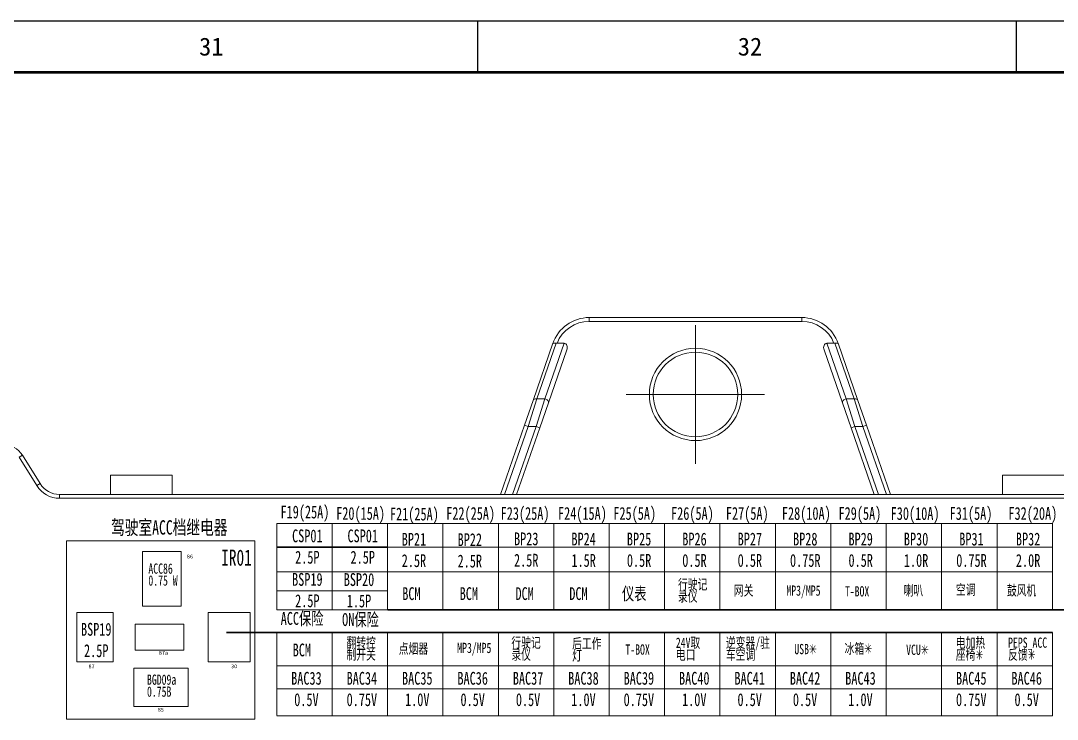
# Model space of a CAD drawing. Header units: millimetres. Extents: x 1543 to 5748, y 1576 to 2417.
# Drawn here: x 4713.1 to 4915.4, y 2281 to 2417.3 of the extents above; entities that cross this region are included whole.
import ezdxf

# ---------------------------------------------------------------- set-up
doc = ezdxf.new("R2010")
doc.units = ezdxf.units.MM
doc.linetypes.add('CENTER', pattern=[50.8, 31.75, -6.35, 6.35, -6.35])
doc.layers.get('0').update_dxf_attribs({"lineweight": 25})
doc.layers.add('1', color=7, linetype='Continuous', true_color=0xffffff)
doc.layers.add('111', color=7, linetype='Continuous', true_color=0xffffff)
doc.layers.add('图框层', color=7, linetype='Continuous', lineweight=25)
doc.layers.add('基本型', color=7, linetype='Continuous', lineweight=18)
doc.styles.add('ROMANS', font='romans.shx', dxfattribs={"height": 2.5})
doc.styles.get("Standard").update_dxf_attribs({"font": ''})
doc.styles.add('仿宋3.5', font='simfang.ttf', dxfattribs={"height": 3.5})
doc.styles.add('宋体', font='')
doc.styles.add('标准', font='fangsong.ttf', dxfattribs={"width": 0.7, "height": 3.5})
doc.styles.get('Standard').set_extended_font_data('SimSun')
doc.styles.get('宋体').set_extended_font_data('宋体')

# ---------------------------------------------------------------- blocks, each defined once
blk = doc.blocks.new('ZwmFrameMain_A0X5^_^分区图框^_^landscape')
at = {"color": 3}
for p, q in [((3233.88, 831), (3233.88, 821)), ((3339, 831), (3339, 821))]:
    blk.add_line(p, q, dxfattribs=at)
at = {"lineweight": 50}
blk.add_line((0, 821), (4170, 821), dxfattribs=at)
at = {"layer": '图框层', "color": 1}
blk.add_line((-25, 831), (4180, 831), dxfattribs=at)
at = {"color": 3, "char_height": 3.5, "attachment_point": 1}
for s, insert in [('31', (3179.53, 827.71)), ('32', (3284.65, 827.71))]:
    blk.add_mtext_dynamic_manual_height_columns(s, width=5.7094, gutter_width=1, heights=[0], dxfattribs=dict(at, insert=insert))

msp = doc.modelspace()

# ---------------------------------------------------------------- linework, layer by layer
at = {"lineweight": 18}
msp.add_line((4763.09, 2286.96), (4914.44, 2286.96), dxfattribs=at)
msp.add_lwpolyline([(4722.07, 2315.87), (4758.81, 2315.87), (4758.81, 2281.05), (4722.07, 2281.05)], close=True, dxfattribs=at)
at = {"color": 0, "lineweight": 5}
for points in [[(4736.88, 2303.1), (4736.88, 2313.76), (4744.41, 2313.76), (4744.41, 2303.1)], [(4731.17, 2292.23), (4724.07, 2292.23), (4724.07, 2301.89), (4731.17, 2301.89)], [(4757.88, 2292.23), (4749.68, 2292.23), (4749.68, 2301.89), (4757.88, 2301.89)], [(4744.99, 2294.51), (4735.44, 2294.51), (4735.44, 2299.61), (4744.99, 2299.61)], [(4745.83, 2283.51), (4735.17, 2283.51), (4735.17, 2291.03), (4745.83, 2291.03)]]:
    msp.add_lwpolyline(points, close=True, dxfattribs=at)
at = {"layer": '1', "linetype": 'Continuous', "lineweight": 18}
for p, q in [((4824.06, 2359.39), (4865.53, 2359.39)), ((4813.1, 2343.23), (4816.97, 2354.36)), ((4817, 2354.36), (4817.58, 2354.36)), ((4817.58, 2354.36), (4817.77, 2354.36)), ((4817.77, 2354.36), (4819.17, 2354.36)), ((4870.42, 2354.36), (4871.81, 2354.36)), ((4871.81, 2354.36), (4872.01, 2354.36)), ((4872.01, 2354.36), (4872.58, 2354.36)), ((4872.61, 2354.36), (4876.49, 2343.23)), ((4819.7, 2353.07), (4816.1, 2342.73)), ((4873.48, 2342.73), (4869.89, 2353.07)), ((4811.41, 2338.37), (4813.1, 2343.23)), ((4816.1, 2342.73), (4814.42, 2337.88)), ((4875.17, 2337.88), (4873.48, 2342.73)), ((4876.49, 2343.23), (4878.17, 2338.37)), ((4806.72, 2324.89), (4811.41, 2338.37)), ((4878.17, 2338.37), (4882.86, 2324.89)), ((4814.42, 2337.88), (4809.9, 2324.89)), ((4879.69, 2324.89), (4875.17, 2337.88)), ((4713.45, 2332.53), (4716.9, 2327.01)), ((4730.67, 2328.64), (4730.67, 2324.89)), ((4730.67, 2328.64), (4742.67, 2328.64)), ((4742.67, 2328.64), (4742.67, 2324.89)), ((4904.67, 2328.64), (4904.67, 2324.89)), ((4904.67, 2328.64), (4916.67, 2328.64)), ((4720.72, 2324.89), (4930.16, 2324.89))]:
    msp.add_line(p, q, dxfattribs=at)
at = {"layer": '1', "linetype": 'Continuous', "lineweight": 13}
for p, q in [((4824.06, 2359.39), (4824.06, 2358.64)), ((4865.53, 2358.64), (4824.06, 2358.64)), ((4865.53, 2359.39), (4865.53, 2358.64)), ((4817.58, 2354.36), (4813.81, 2343.52)), ((4815.4, 2343.52), (4819.17, 2354.36)), ((4870.42, 2354.36), (4874.19, 2343.52)), ((4875.78, 2343.52), (4872.01, 2354.36)), ((4813.81, 2343.52), (4812.12, 2338.13)), ((4813.71, 2338.13), (4815.4, 2343.52)), ((4813.81, 2343.52), (4815.4, 2343.52)), ((4874.19, 2343.52), (4875.78, 2343.52)), ((4874.19, 2343.52), (4875.88, 2338.13)), ((4877.47, 2338.13), (4875.78, 2343.52)), ((4812.12, 2338.13), (4807.52, 2324.89)), ((4809.11, 2324.89), (4813.71, 2338.13)), ((4812.12, 2338.13), (4811.41, 2338.37)), ((4813.71, 2338.13), (4812.12, 2338.13)), ((4814.42, 2337.88), (4813.71, 2338.13)), ((4875.88, 2338.13), (4875.17, 2337.88)), ((4875.88, 2338.13), (4880.48, 2324.89)), ((4877.47, 2338.13), (4875.88, 2338.13)), ((4878.17, 2338.37), (4877.47, 2338.13)), ((4882.07, 2324.89), (4877.47, 2338.13)), ((4713.45, 2332.53), (4712.82, 2332.13)), ((4716.27, 2326.61), (4712.82, 2332.13)), ((4716.9, 2327.01), (4716.27, 2326.61)), ((4720.72, 2324.89), (4720.72, 2324.14)), ((4929.41, 2324.14), (4720.72, 2324.14))]:
    msp.add_line(p, q, dxfattribs=at)
at = {"layer": '1', "linetype": 'Continuous', "lineweight": 18}
for radius in [9, 8.25]:
    msp.add_circle((4844.79, 2344.39), radius, dxfattribs=at)
for centre, radius, start, end in [((4824.06, 2351.89), 7.5, 90, 161.2205), ((4865.53, 2351.89), 7.5, 18.7795, 90), ((4709.64, 2330.14), 4.5, 32.0054, 90), ((4720.72, 2329.39), 4.5, 212.0054, 270)]:
    msp.add_arc(centre, radius, start, end, dxfattribs=at)
at = {"layer": '1', "linetype": 'Continuous', "lineweight": 13}
for centre, radius, start, end in [((4824.06, 2351.89), 6.75, 90, 158.591), ((4865.53, 2351.89), 6.75, 21.409, 90), ((4720.72, 2329.39), 5.25, 212.0054, 270)]:
    msp.add_arc(centre, radius, start, end, dxfattribs=at)
at = {"layer": '1', "linetype": 'Continuous', "lineweight": 18}
for centre, major_axis, start_param, end_param in [((4818.99, 2353.31), (0.35, 1.01), 4.712389, 6.521641), ((4870.59, 2353.31), (0.35, -1.01), 2.903137, 4.712389)]:
    msp.add_ellipse(centre, major_axis=major_axis, ratio=0.698857, start_param=start_param, end_param=end_param, dxfattribs=at)
at = {"layer": '1', "linetype": 'Continuous', "lineweight": 13}
for centre, major_axis, start_param, end_param in [((4813.81, 2342.98), (0.708, -0.246), 1.809252, 3.141593), ((4815.4, 2342.98), (0.708, -0.246), 0, 1.809252), ((4874.19, 2342.98), (0.708, 0.246), 1.33234, 3.141593), ((4875.78, 2342.98), (0.708, 0.246), 6.283185, 7.615526)]:
    msp.add_ellipse(centre, major_axis=major_axis, ratio=0.698857, start_param=start_param, end_param=end_param, dxfattribs=at)
at = {"layer": '1', "linetype": 'Continuous', "lineweight": 18}
for points, knots in [([(4816.95, 2354.31), (4816.95, 2354.31), (4816.95, 2354.31), (4816.95, 2354.3), (4816.95, 2354.3), (4816.95, 2354.3), (4816.95, 2354.3), (4816.95, 2354.3), (4816.96, 2354.31), (4816.96, 2354.31), (4816.96, 2354.31), (4816.96, 2354.32), (4816.97, 2354.32), (4816.98, 2354.34), (4816.99, 2354.35), (4817, 2354.36)], [0, 0, 0, 0, 0.03125, 0.03125, 0.0625, 0.0625, 0.125, 0.125, 0.25, 0.25, 0.375, 0.375, 0.5, 0.5, 1, 1, 1, 1]), ([(4872.58, 2354.36), (4872.6, 2354.35), (4872.61, 2354.34), (4872.62, 2354.32), (4872.62, 2354.32), (4872.62, 2354.31), (4872.63, 2354.31), (4872.63, 2354.31), (4872.63, 2354.3), (4872.63, 2354.3), (4872.63, 2354.3), (4872.63, 2354.3), (4872.63, 2354.31), (4872.63, 2354.31)], [0, 0, 0, 0, 0.5, 0.5, 0.625, 0.625, 0.75, 0.75, 0.875, 0.875, 0.9375, 0.9375, 1, 1, 1, 1])]:
    msp.add_open_spline(points, degree=3, knots=knots, dxfattribs=at)
at = {"layer": '111', "linetype": 'CENTER', "lineweight": 13}
for p, q in [((4844.79, 2330.89), (4844.79, 2357.89)), ((4831.29, 2344.39), (4858.29, 2344.39))]:
    msp.add_line(p, q, dxfattribs=at)
at = {"layer": '基本型'}
for p, q in [((4763.09, 2313.17), (4763.09, 2319.24)), ((4763.09, 2319.24), (4763.09, 2313.17)), ((4773.9, 2319.24), (4763.09, 2319.24)), ((4763.09, 2313.17), (4763.09, 2319.24)), ((4763.09, 2319.24), (4773.9, 2319.24)), ((4773.9, 2313.17), (4773.9, 2319.24)), ((4773.9, 2319.24), (4773.9, 2313.17)), ((4773.9, 2313.17), (4773.9, 2319.24)), ((4773.9, 2313.17), (4773.9, 2319.24)), ((4773.9, 2319.24), (4773.9, 2313.17)), ((4784.71, 2319.24), (4773.9, 2319.24)), ((4773.9, 2313.17), (4773.9, 2319.24)), ((4773.9, 2319.24), (4784.71, 2319.24)), ((4784.71, 2313.17), (4784.71, 2319.24)), ((4784.71, 2319.24), (4784.71, 2313.17)), ((4784.71, 2313.17), (4784.71, 2319.24)), ((4784.71, 2313.17), (4784.71, 2319.24)), ((4784.71, 2319.24), (4784.71, 2313.17)), ((4795.52, 2319.24), (4784.71, 2319.24)), ((4784.71, 2313.17), (4784.71, 2319.24)), ((4784.71, 2319.24), (4795.52, 2319.24)), ((4795.52, 2313.17), (4795.52, 2319.24)), ((4795.52, 2319.24), (4795.52, 2313.17)), ((4795.52, 2313.17), (4795.52, 2319.24)), ((4795.52, 2313.17), (4795.52, 2319.24)), ((4795.52, 2319.24), (4795.52, 2313.17)), ((4806.33, 2319.24), (4795.52, 2319.24)), ((4795.52, 2313.17), (4795.52, 2319.24)), ((4795.52, 2319.24), (4806.33, 2319.24)), ((4806.33, 2313.17), (4806.33, 2319.24)), ((4806.33, 2319.24), (4806.33, 2313.17)), ((4806.33, 2313.17), (4806.33, 2319.24)), ((4806.33, 2313.17), (4806.33, 2319.24)), ((4806.33, 2319.24), (4806.33, 2313.17)), ((4817.14, 2319.24), (4806.33, 2319.24)), ((4806.33, 2313.17), (4806.33, 2319.24)), ((4806.33, 2319.24), (4817.14, 2319.24)), ((4817.14, 2313.17), (4817.14, 2319.24)), ((4817.14, 2319.24), (4817.14, 2313.17)), ((4817.14, 2313.17), (4817.14, 2319.24)), ((4817.14, 2313.17), (4817.14, 2319.24)), ((4817.14, 2319.24), (4817.14, 2313.17)), ((4827.95, 2319.24), (4817.14, 2319.24)), ((4817.14, 2313.17), (4817.14, 2319.24)), ((4817.14, 2319.24), (4827.95, 2319.24)), ((4827.95, 2313.17), (4827.95, 2319.24)), ((4827.95, 2319.24), (4827.95, 2313.17)), ((4827.95, 2313.17), (4827.95, 2319.24)), ((4827.95, 2313.17), (4827.95, 2319.24)), ((4827.95, 2319.24), (4827.95, 2313.17)), ((4838.76, 2319.24), (4827.95, 2319.24)), ((4827.95, 2313.17), (4827.95, 2319.24)), ((4827.95, 2319.24), (4838.76, 2319.24)), ((4838.76, 2313.17), (4838.76, 2319.24)), ((4838.76, 2319.24), (4838.76, 2313.17)), ((4838.76, 2313.17), (4838.76, 2319.24)), ((4838.76, 2313.17), (4838.76, 2319.24)), ((4838.76, 2319.24), (4838.76, 2313.17)), ((4849.57, 2319.24), (4838.76, 2319.24)), ((4838.76, 2313.17), (4838.76, 2319.24)), ((4838.76, 2319.24), (4849.57, 2319.24)), ((4849.57, 2313.17), (4849.57, 2319.24)), ((4849.57, 2319.24), (4849.57, 2313.17)), ((4849.57, 2313.17), (4849.57, 2319.24)), ((4849.57, 2313.17), (4849.57, 2319.24)), ((4849.57, 2319.24), (4849.57, 2313.17)), ((4860.39, 2319.24), (4849.57, 2319.24)), ((4849.57, 2313.17), (4849.57, 2319.24)), ((4849.57, 2319.24), (4860.39, 2319.24)), ((4860.39, 2313.17), (4860.39, 2319.24)), ((4860.39, 2319.24), (4860.39, 2313.17)), ((4860.39, 2313.17), (4860.39, 2319.24)), ((4860.39, 2313.17), (4860.39, 2319.24)), ((4860.39, 2319.24), (4860.39, 2313.17)), ((4871.2, 2319.24), (4860.39, 2319.24)), ((4860.39, 2313.17), (4860.39, 2319.24)), ((4860.39, 2319.24), (4871.2, 2319.24)), ((4871.2, 2313.17), (4871.2, 2319.24)), ((4871.2, 2319.24), (4871.2, 2313.17)), ((4871.2, 2313.17), (4871.2, 2319.24)), ((4871.2, 2313.17), (4871.2, 2319.24)), ((4871.2, 2319.24), (4871.2, 2313.17)), ((4882.01, 2319.24), (4871.2, 2319.24)), ((4871.2, 2313.17), (4871.2, 2319.24)), ((4871.2, 2319.24), (4882.01, 2319.24)), ((4882.01, 2313.17), (4882.01, 2319.24)), ((4882.01, 2319.24), (4882.01, 2313.17)), ((4882.01, 2313.17), (4882.01, 2319.24)), ((4882.01, 2313.17), (4882.01, 2319.24)), ((4882.01, 2319.24), (4882.01, 2313.17)), ((4892.82, 2319.24), (4882.01, 2319.24)), ((4882.01, 2313.17), (4882.01, 2319.24)), ((4882.01, 2319.24), (4892.82, 2319.24)), ((4892.82, 2313.17), (4892.82, 2319.24)), ((4892.82, 2319.24), (4892.82, 2313.17)), ((4892.82, 2313.17), (4892.82, 2319.24)), ((4892.82, 2313.17), (4892.82, 2319.24)), ((4892.82, 2319.24), (4892.82, 2313.17)), ((4892.82, 2313.17), (4892.82, 2319.24)), ((4892.82, 2313.17), (4892.82, 2319.24)), ((4892.82, 2319.24), (4892.82, 2313.17)), ((4892.82, 2313.17), (4892.82, 2319.24)), ((4892.82, 2313.17), (4892.82, 2319.24)), ((4892.82, 2319.24), (4892.82, 2313.17)), ((4914.44, 2319.24), (4892.82, 2319.24)), ((4892.82, 2313.17), (4892.82, 2319.24)), ((4892.82, 2319.24), (4914.44, 2319.24)), ((4903.63, 2313.17), (4903.63, 2319.24)), ((4903.63, 2319.24), (4903.63, 2313.17)), ((4903.63, 2313.17), (4903.63, 2319.24)), ((4903.63, 2313.17), (4903.63, 2319.24)), ((4903.63, 2319.24), (4903.63, 2313.17)), ((4903.63, 2313.17), (4903.63, 2319.24)), ((4914.44, 2313.17), (4914.44, 2319.24)), ((4914.44, 2319.24), (4914.44, 2313.17)), ((4914.44, 2313.17), (4914.44, 2319.24)), ((4914.44, 2313.17), (4914.44, 2319.24)), ((4914.44, 2319.24), (4914.44, 2313.17)), ((4914.44, 2313.17), (4914.44, 2319.24)), ((4795.52, 2314.58), (4784.71, 2314.58)), ((4806.33, 2314.58), (4795.52, 2314.58)), ((4817.14, 2314.58), (4806.33, 2314.58)), ((4827.95, 2314.58), (4817.14, 2314.58)), ((4838.76, 2314.58), (4827.95, 2314.58)), ((4849.57, 2314.58), (4838.76, 2314.58)), ((4860.39, 2314.58), (4849.57, 2314.58)), ((4871.2, 2314.58), (4860.39, 2314.58)), ((4882.01, 2314.58), (4871.2, 2314.58)), ((4892.82, 2314.58), (4882.01, 2314.58)), ((4914.44, 2314.58), (4892.82, 2314.58)), ((4763.09, 2302.36), (4763.09, 2313.17)), ((4763.09, 2313.17), (4763.09, 2302.36)), ((4763.09, 2302.36), (4763.09, 2313.17)), ((4773.9, 2302.36), (4773.9, 2313.17)), ((4773.9, 2313.17), (4773.9, 2302.36)), ((4773.9, 2302.36), (4773.9, 2313.17)), ((4773.9, 2302.36), (4773.9, 2313.17)), ((4773.9, 2313.17), (4773.9, 2302.36)), ((4773.9, 2302.36), (4773.9, 2313.17)), ((4784.71, 2302.36), (4784.71, 2313.17)), ((4784.71, 2313.17), (4784.71, 2302.36)), ((4784.71, 2302.36), (4784.71, 2313.17)), ((4784.71, 2302.36), (4784.71, 2313.17)), ((4784.71, 2313.17), (4784.71, 2302.36)), ((4784.71, 2302.36), (4784.71, 2313.17)), ((4795.52, 2302.36), (4795.52, 2313.17)), ((4795.52, 2313.17), (4795.52, 2302.36)), ((4795.52, 2302.36), (4795.52, 2313.17)), ((4795.52, 2302.36), (4795.52, 2313.17)), ((4795.52, 2313.17), (4795.52, 2302.36)), ((4795.52, 2302.36), (4795.52, 2313.17)), ((4806.33, 2302.36), (4806.33, 2313.17)), ((4806.33, 2313.17), (4806.33, 2302.36)), ((4806.33, 2302.36), (4806.33, 2313.17)), ((4806.33, 2302.36), (4806.33, 2313.17)), ((4806.33, 2313.17), (4806.33, 2302.36)), ((4806.33, 2302.36), (4806.33, 2313.17)), ((4817.14, 2302.36), (4817.14, 2313.17)), ((4817.14, 2313.17), (4817.14, 2302.36)), ((4817.14, 2302.36), (4817.14, 2313.17)), ((4817.14, 2302.36), (4817.14, 2313.17)), ((4817.14, 2313.17), (4817.14, 2302.36)), ((4817.14, 2302.36), (4817.14, 2313.17)), ((4827.95, 2302.36), (4827.95, 2313.17)), ((4827.95, 2313.17), (4827.95, 2302.36)), ((4827.95, 2302.36), (4827.95, 2313.17)), ((4827.95, 2302.36), (4827.95, 2313.17)), ((4827.95, 2313.17), (4827.95, 2302.36)), ((4827.95, 2302.36), (4827.95, 2313.17)), ((4838.76, 2302.36), (4838.76, 2313.17)), ((4838.76, 2313.17), (4838.76, 2302.36)), ((4838.76, 2302.36), (4838.76, 2313.17)), ((4838.76, 2302.36), (4838.76, 2313.17)), ((4838.76, 2313.17), (4838.76, 2302.36)), ((4838.76, 2302.36), (4838.76, 2313.17)), ((4849.57, 2302.36), (4849.57, 2313.17)), ((4849.57, 2313.17), (4849.57, 2302.36)), ((4849.57, 2302.36), (4849.57, 2313.17)), ((4849.57, 2302.36), (4849.57, 2313.17)), ((4849.57, 2313.17), (4849.57, 2302.36)), ((4849.57, 2302.36), (4849.57, 2313.17)), ((4860.39, 2302.36), (4860.39, 2313.17)), ((4860.39, 2313.17), (4860.39, 2302.36)), ((4860.39, 2302.36), (4860.39, 2313.17)), ((4860.39, 2302.36), (4860.39, 2313.17)), ((4860.39, 2313.17), (4860.39, 2302.36)), ((4860.39, 2302.36), (4860.39, 2313.17)), ((4871.2, 2302.36), (4871.2, 2313.17)), ((4871.2, 2313.17), (4871.2, 2302.36)), ((4871.2, 2302.36), (4871.2, 2313.17)), ((4871.2, 2302.36), (4871.2, 2313.17)), ((4871.2, 2313.17), (4871.2, 2302.36)), ((4871.2, 2302.36), (4871.2, 2313.17)), ((4882.01, 2302.36), (4882.01, 2313.17)), ((4882.01, 2313.17), (4882.01, 2302.36)), ((4882.01, 2302.36), (4882.01, 2313.17)), ((4882.01, 2302.36), (4882.01, 2313.17)), ((4882.01, 2313.17), (4882.01, 2302.36)), ((4882.01, 2302.36), (4882.01, 2313.17)), ((4892.82, 2302.36), (4892.82, 2313.17)), ((4892.82, 2313.17), (4892.82, 2302.36)), ((4892.82, 2302.36), (4892.82, 2313.17)), ((4892.82, 2302.36), (4892.82, 2313.17)), ((4892.82, 2313.17), (4892.82, 2302.36)), ((4892.82, 2302.36), (4892.82, 2313.17)), ((4892.82, 2302.36), (4892.82, 2313.17)), ((4892.82, 2313.17), (4892.82, 2302.36)), ((4892.82, 2302.36), (4892.82, 2313.17)), ((4892.82, 2302.36), (4892.82, 2313.17)), ((4892.82, 2313.17), (4892.82, 2302.36)), ((4892.82, 2302.36), (4892.82, 2313.17)), ((4903.63, 2302.36), (4903.63, 2313.17)), ((4903.63, 2313.17), (4903.63, 2302.36)), ((4903.63, 2302.36), (4903.63, 2313.17)), ((4903.63, 2302.36), (4903.63, 2313.17)), ((4903.63, 2313.17), (4903.63, 2302.36)), ((4903.63, 2302.36), (4903.63, 2313.17)), ((4914.44, 2302.36), (4914.44, 2313.17)), ((4914.44, 2313.17), (4914.44, 2302.36)), ((4914.44, 2302.36), (4914.44, 2313.17)), ((4914.44, 2302.36), (4914.44, 2313.17)), ((4914.44, 2313.17), (4914.44, 2302.36)), ((4914.44, 2302.36), (4914.44, 2313.17)), ((4763.09, 2309.79), (4773.9, 2309.79)), ((4784.71, 2309.79), (4773.9, 2309.79)), ((4773.9, 2309.79), (4784.71, 2309.79)), ((4795.52, 2309.79), (4784.71, 2309.79)), ((4784.71, 2309.79), (4795.52, 2309.79)), ((4806.33, 2309.79), (4795.52, 2309.79)), ((4795.52, 2309.79), (4806.33, 2309.79)), ((4817.14, 2309.79), (4806.33, 2309.79)), ((4806.33, 2309.79), (4817.14, 2309.79)), ((4827.95, 2309.79), (4817.14, 2309.79)), ((4817.14, 2309.79), (4827.95, 2309.79)), ((4838.76, 2309.79), (4827.95, 2309.79)), ((4827.95, 2309.79), (4838.76, 2309.79)), ((4849.57, 2309.79), (4838.76, 2309.79)), ((4838.76, 2309.79), (4849.57, 2309.79)), ((4860.39, 2309.79), (4849.57, 2309.79)), ((4849.57, 2309.79), (4860.39, 2309.79)), ((4871.2, 2309.79), (4860.39, 2309.79)), ((4860.39, 2309.79), (4871.2, 2309.79)), ((4882.01, 2309.79), (4871.2, 2309.79)), ((4871.2, 2309.79), (4882.01, 2309.79)), ((4882.01, 2309.79), (4892.82, 2309.79)), ((4914.44, 2309.79), (4892.82, 2309.79)), ((4892.82, 2309.79), (4914.44, 2309.79)), ((4773.9, 2306.08), (4763.09, 2306.08)), ((4784.71, 2306.08), (4773.9, 2306.08)), ((4773.9, 2302.36), (4763.09, 2302.36)), ((4763.09, 2302.36), (4773.9, 2302.36)), ((4784.71, 2302.36), (4773.9, 2302.36)), ((4773.9, 2302.36), (4784.71, 2302.36)), ((4795.52, 2302.36), (4784.71, 2302.36)), ((4784.71, 2302.36), (4795.52, 2302.36)), ((4806.33, 2302.36), (4795.52, 2302.36)), ((4795.52, 2302.36), (4806.33, 2302.36)), ((4817.14, 2302.36), (4806.33, 2302.36)), ((4806.33, 2302.36), (4817.14, 2302.36)), ((4827.95, 2302.36), (4817.14, 2302.36)), ((4817.14, 2302.36), (4827.95, 2302.36)), ((4838.76, 2302.36), (4827.95, 2302.36)), ((4827.95, 2302.36), (4838.76, 2302.36)), ((4849.57, 2302.36), (4838.76, 2302.36)), ((4838.76, 2302.36), (4849.57, 2302.36)), ((4860.39, 2302.36), (4849.57, 2302.36)), ((4849.57, 2302.36), (4860.39, 2302.36)), ((4871.2, 2302.36), (4860.39, 2302.36)), ((4860.39, 2302.36), (4871.2, 2302.36)), ((4882.01, 2302.36), (4871.2, 2302.36)), ((4871.2, 2302.36), (4882.01, 2302.36)), ((4892.82, 2302.36), (4882.01, 2302.36)), ((4882.01, 2302.36), (4892.82, 2302.36)), ((4914.44, 2302.36), (4892.82, 2302.36)), ((4892.82, 2302.36), (4914.44, 2302.36)), ((4763.09, 2287.18), (4763.09, 2297.99)), ((4763.09, 2297.99), (4763.09, 2287.18)), ((4773.9, 2297.99), (4763.09, 2297.99)), ((4763.09, 2287.18), (4763.09, 2297.99)), ((4763.09, 2297.99), (4773.9, 2297.99)), ((4773.9, 2287.18), (4773.9, 2297.99)), ((4773.9, 2297.99), (4773.9, 2287.18)), ((4773.9, 2287.18), (4773.9, 2297.99)), ((4773.9, 2287.18), (4773.9, 2297.99)), ((4773.9, 2297.99), (4773.9, 2287.18)), ((4784.71, 2297.99), (4773.9, 2297.99)), ((4773.9, 2287.18), (4773.9, 2297.99)), ((4773.9, 2297.99), (4784.71, 2297.99)), ((4784.71, 2287.18), (4784.71, 2297.99)), ((4784.71, 2297.99), (4784.71, 2287.18)), ((4784.71, 2287.18), (4784.71, 2297.99)), ((4784.71, 2287.18), (4784.71, 2297.99)), ((4784.71, 2297.99), (4784.71, 2287.18)), ((4795.52, 2297.99), (4784.71, 2297.99)), ((4784.71, 2287.18), (4784.71, 2297.99)), ((4784.71, 2297.99), (4795.52, 2297.99)), ((4795.52, 2287.18), (4795.52, 2297.99)), ((4795.52, 2297.99), (4795.52, 2287.18)), ((4795.52, 2287.18), (4795.52, 2297.99)), ((4795.52, 2287.18), (4795.52, 2297.99)), ((4795.52, 2297.99), (4795.52, 2287.18)), ((4806.33, 2297.99), (4795.52, 2297.99)), ((4795.52, 2287.18), (4795.52, 2297.99)), ((4795.52, 2297.99), (4806.33, 2297.99)), ((4806.33, 2287.18), (4806.33, 2297.99)), ((4806.33, 2297.99), (4806.33, 2287.18)), ((4806.33, 2287.18), (4806.33, 2297.99)), ((4806.33, 2287.18), (4806.33, 2297.99)), ((4806.33, 2297.99), (4806.33, 2287.18)), ((4817.14, 2297.99), (4806.33, 2297.99)), ((4806.33, 2287.18), (4806.33, 2297.99)), ((4806.33, 2297.99), (4817.14, 2297.99)), ((4817.14, 2287.18), (4817.14, 2297.99)), ((4817.14, 2297.99), (4817.14, 2287.18)), ((4817.14, 2287.18), (4817.14, 2297.99)), ((4817.14, 2287.18), (4817.14, 2297.99)), ((4817.14, 2297.99), (4817.14, 2287.18)), ((4827.95, 2297.99), (4817.14, 2297.99)), ((4817.14, 2287.18), (4817.14, 2297.99)), ((4817.14, 2297.99), (4827.95, 2297.99)), ((4827.95, 2287.18), (4827.95, 2297.99)), ((4827.95, 2297.99), (4827.95, 2287.18)), ((4827.95, 2287.18), (4827.95, 2297.99)), ((4827.95, 2287.18), (4827.95, 2297.99)), ((4827.95, 2297.99), (4827.95, 2287.18)), ((4838.76, 2297.99), (4827.95, 2297.99)), ((4827.95, 2287.18), (4827.95, 2297.99)), ((4827.95, 2297.99), (4838.76, 2297.99)), ((4838.76, 2287.18), (4838.76, 2297.99)), ((4838.76, 2297.99), (4838.76, 2287.18)), ((4838.76, 2287.18), (4838.76, 2297.99)), ((4838.76, 2287.18), (4838.76, 2297.99)), ((4838.76, 2297.99), (4838.76, 2287.18)), ((4849.57, 2297.99), (4838.76, 2297.99)), ((4838.76, 2287.18), (4838.76, 2297.99)), ((4838.76, 2297.99), (4849.57, 2297.99)), ((4849.57, 2287.18), (4849.57, 2297.99)), ((4849.57, 2297.99), (4849.57, 2287.18)), ((4849.57, 2287.18), (4849.57, 2297.99)), ((4849.57, 2287.18), (4849.57, 2297.99)), ((4849.57, 2297.99), (4849.57, 2287.18)), ((4860.39, 2297.99), (4849.57, 2297.99)), ((4849.57, 2287.18), (4849.57, 2297.99)), ((4849.57, 2297.99), (4860.39, 2297.99)), ((4860.39, 2287.18), (4860.39, 2297.99)), ((4860.39, 2297.99), (4860.39, 2287.18)), ((4860.39, 2287.18), (4860.39, 2297.99)), ((4860.39, 2287.18), (4860.39, 2297.99)), ((4860.39, 2297.99), (4860.39, 2287.18)), ((4871.2, 2297.99), (4860.39, 2297.99)), ((4860.39, 2287.18), (4860.39, 2297.99)), ((4860.39, 2297.99), (4871.2, 2297.99)), ((4871.2, 2287.18), (4871.2, 2297.99)), ((4871.2, 2297.99), (4871.2, 2287.18)), ((4871.2, 2287.18), (4871.2, 2297.99)), ((4871.2, 2287.18), (4871.2, 2297.99)), ((4871.2, 2297.99), (4871.2, 2287.18)), ((4882.01, 2297.99), (4871.2, 2297.99)), ((4871.2, 2287.18), (4871.2, 2297.99)), ((4871.2, 2297.99), (4882.01, 2297.99)), ((4882.01, 2287.18), (4882.01, 2297.99)), ((4882.01, 2297.99), (4882.01, 2287.18)), ((4882.01, 2287.18), (4882.01, 2297.99)), ((4882.01, 2287.18), (4882.01, 2297.99)), ((4882.01, 2297.99), (4882.01, 2287.18)), ((4892.82, 2297.99), (4882.01, 2297.99)), ((4882.01, 2287.18), (4882.01, 2297.99)), ((4882.01, 2297.99), (4892.82, 2297.99)), ((4892.82, 2287.18), (4892.82, 2297.99)), ((4892.82, 2297.99), (4892.82, 2287.18)), ((4892.82, 2287.18), (4892.82, 2297.99)), ((4892.82, 2287.18), (4892.82, 2297.99)), ((4892.82, 2297.99), (4892.82, 2287.18)), ((4892.82, 2287.18), (4892.82, 2297.99)), ((4892.82, 2287.18), (4892.82, 2297.99)), ((4892.82, 2297.99), (4892.82, 2287.18)), ((4892.82, 2287.18), (4892.82, 2297.99)), ((4892.82, 2287.18), (4892.82, 2297.99)), ((4892.82, 2297.99), (4892.82, 2287.18)), ((4903.63, 2297.99), (4892.82, 2297.99)), ((4892.82, 2287.18), (4892.82, 2297.99)), ((4892.82, 2297.99), (4903.63, 2297.99)), ((4903.63, 2287.18), (4903.63, 2297.99)), ((4903.63, 2297.99), (4903.63, 2287.18)), ((4903.63, 2287.18), (4903.63, 2297.99)), ((4903.63, 2287.18), (4903.63, 2297.99)), ((4903.63, 2297.99), (4903.63, 2287.18)), ((4903.63, 2287.18), (4903.63, 2297.99)), ((4903.63, 2297.99), (4914.44, 2297.99)), ((4914.44, 2287.18), (4914.44, 2297.99)), ((4914.44, 2297.99), (4914.44, 2287.18)), ((4914.44, 2287.18), (4914.44, 2297.99)), ((4914.44, 2287.18), (4914.44, 2297.99)), ((4914.44, 2297.99), (4914.44, 2287.18)), ((4914.44, 2287.18), (4914.44, 2297.99)), ((4763.09, 2291.45), (4773.9, 2291.45)), ((4784.71, 2291.45), (4773.9, 2291.45)), ((4773.9, 2291.45), (4784.71, 2291.45)), ((4795.52, 2291.45), (4784.71, 2291.45)), ((4784.71, 2291.45), (4795.52, 2291.45)), ((4806.33, 2291.45), (4795.52, 2291.45)), ((4795.52, 2291.45), (4806.33, 2291.45)), ((4817.14, 2291.45), (4806.33, 2291.45)), ((4806.33, 2291.45), (4817.14, 2291.45)), ((4827.95, 2291.45), (4817.14, 2291.45)), ((4817.14, 2291.45), (4827.95, 2291.45)), ((4838.76, 2291.45), (4827.95, 2291.45)), ((4827.95, 2291.45), (4838.76, 2291.45)), ((4849.57, 2291.45), (4838.76, 2291.45)), ((4838.76, 2291.45), (4849.57, 2291.45)), ((4860.39, 2291.45), (4849.57, 2291.45)), ((4849.57, 2291.45), (4860.39, 2291.45)), ((4871.2, 2291.45), (4860.39, 2291.45)), ((4860.39, 2291.45), (4871.2, 2291.45)), ((4914.44, 2291.45), (4871.2, 2291.45)), ((4871.2, 2291.45), (4914.44, 2291.45)), ((4763.09, 2281.77), (4763.09, 2287.18)), ((4763.09, 2287.18), (4763.09, 2281.77)), ((4763.09, 2281.77), (4763.09, 2287.18)), ((4773.9, 2281.72), (4773.9, 2287.18)), ((4773.9, 2287.18), (4773.9, 2281.72)), ((4773.9, 2281.72), (4773.9, 2287.18)), ((4773.9, 2281.72), (4773.9, 2287.18)), ((4773.9, 2287.18), (4773.9, 2281.72)), ((4773.9, 2281.72), (4773.9, 2287.18)), ((4784.71, 2281.72), (4784.71, 2287.18)), ((4784.71, 2287.18), (4784.71, 2281.72)), ((4784.71, 2281.72), (4784.71, 2287.18)), ((4784.71, 2281.72), (4784.71, 2287.18)), ((4784.71, 2287.18), (4784.71, 2281.72)), ((4784.71, 2281.72), (4784.71, 2287.18)), ((4795.52, 2281.72), (4795.52, 2287.18)), ((4795.52, 2287.18), (4795.52, 2281.72)), ((4795.52, 2281.72), (4795.52, 2287.18)), ((4795.52, 2281.72), (4795.52, 2287.18)), ((4795.52, 2287.18), (4795.52, 2281.72)), ((4795.52, 2281.72), (4795.52, 2287.18)), ((4806.33, 2281.72), (4806.33, 2287.18)), ((4806.33, 2287.18), (4806.33, 2281.72)), ((4806.33, 2281.72), (4806.33, 2287.18)), ((4806.33, 2281.72), (4806.33, 2287.18)), ((4806.33, 2287.18), (4806.33, 2281.72)), ((4806.33, 2281.72), (4806.33, 2287.18)), ((4817.14, 2281.72), (4817.14, 2287.18)), ((4817.14, 2287.18), (4817.14, 2281.72)), ((4817.14, 2281.72), (4817.14, 2287.18)), ((4817.14, 2281.72), (4817.14, 2287.18)), ((4817.14, 2287.18), (4817.14, 2281.72)), ((4817.14, 2281.72), (4817.14, 2287.18)), ((4827.95, 2281.72), (4827.95, 2287.18)), ((4827.95, 2287.18), (4827.95, 2281.72)), ((4827.95, 2281.72), (4827.95, 2287.18)), ((4827.95, 2281.72), (4827.95, 2287.18)), ((4827.95, 2287.18), (4827.95, 2281.72)), ((4827.95, 2281.72), (4827.95, 2287.18)), ((4838.76, 2281.72), (4838.76, 2287.18)), ((4838.76, 2287.18), (4838.76, 2281.72)), ((4838.76, 2281.72), (4838.76, 2287.18)), ((4838.76, 2281.72), (4838.76, 2287.18)), ((4838.76, 2287.18), (4838.76, 2281.72)), ((4838.76, 2281.72), (4838.76, 2287.18)), ((4849.57, 2281.72), (4849.57, 2287.18)), ((4849.57, 2287.18), (4849.57, 2281.72)), ((4849.57, 2281.72), (4849.57, 2287.18)), ((4849.57, 2281.72), (4849.57, 2287.18)), ((4849.57, 2287.18), (4849.57, 2281.72)), ((4849.57, 2281.72), (4849.57, 2287.18)), ((4860.39, 2281.72), (4860.39, 2287.18)), ((4860.39, 2287.18), (4860.39, 2281.72)), ((4860.39, 2281.72), (4860.39, 2287.18)), ((4860.39, 2281.72), (4860.39, 2287.18)), ((4860.39, 2287.18), (4860.39, 2281.72)), ((4860.39, 2281.72), (4860.39, 2287.18)), ((4871.2, 2281.72), (4871.2, 2287.18)), ((4871.2, 2287.18), (4871.2, 2281.72)), ((4871.2, 2281.72), (4871.2, 2287.18)), ((4871.2, 2281.72), (4871.2, 2287.18)), ((4871.2, 2287.18), (4871.2, 2281.72)), ((4871.2, 2281.72), (4871.2, 2287.18)), ((4882.01, 2281.72), (4882.01, 2287.18)), ((4882.01, 2287.18), (4882.01, 2281.72)), ((4882.01, 2281.72), (4882.01, 2287.18)), ((4882.01, 2281.72), (4882.01, 2287.18)), ((4882.01, 2287.18), (4882.01, 2281.72)), ((4882.01, 2281.72), (4882.01, 2287.18)), ((4892.82, 2281.72), (4892.82, 2287.18)), ((4892.82, 2287.18), (4892.82, 2281.72)), ((4892.82, 2281.72), (4892.82, 2287.18)), ((4892.82, 2281.72), (4892.82, 2287.18)), ((4892.82, 2287.18), (4892.82, 2281.72)), ((4892.82, 2281.72), (4892.82, 2287.18)), ((4892.82, 2281.72), (4892.82, 2287.18)), ((4892.82, 2287.18), (4892.82, 2281.72)), ((4892.82, 2281.72), (4892.82, 2287.18)), ((4892.82, 2281.72), (4892.82, 2287.18)), ((4892.82, 2287.18), (4892.82, 2281.72)), ((4892.82, 2281.72), (4892.82, 2287.18)), ((4903.63, 2281.72), (4903.63, 2287.18)), ((4903.63, 2287.18), (4903.63, 2281.72)), ((4903.63, 2281.72), (4903.63, 2287.18)), ((4903.63, 2281.72), (4903.63, 2287.18)), ((4903.63, 2287.18), (4903.63, 2281.72)), ((4903.63, 2281.72), (4903.63, 2287.18)), ((4914.44, 2281.72), (4914.44, 2287.18)), ((4914.44, 2287.18), (4914.44, 2281.72)), ((4914.44, 2281.72), (4914.44, 2287.18)), ((4914.44, 2281.72), (4914.44, 2287.18)), ((4914.44, 2287.18), (4914.44, 2281.72)), ((4914.44, 2281.72), (4914.44, 2287.18)), ((4773.9, 2281.72), (4763.09, 2281.72)), ((4763.09, 2281.72), (4773.9, 2281.72)), ((4784.71, 2281.72), (4773.9, 2281.72)), ((4773.9, 2281.72), (4784.71, 2281.72)), ((4795.52, 2281.72), (4784.71, 2281.72)), ((4784.71, 2281.72), (4795.52, 2281.72)), ((4806.33, 2281.72), (4795.52, 2281.72)), ((4795.52, 2281.72), (4806.33, 2281.72)), ((4817.14, 2281.72), (4806.33, 2281.72)), ((4806.33, 2281.72), (4817.14, 2281.72)), ((4827.95, 2281.72), (4817.14, 2281.72)), ((4817.14, 2281.72), (4827.95, 2281.72)), ((4838.76, 2281.72), (4827.95, 2281.72)), ((4827.95, 2281.72), (4838.76, 2281.72)), ((4849.57, 2281.72), (4838.76, 2281.72)), ((4838.76, 2281.72), (4849.57, 2281.72)), ((4860.39, 2281.72), (4849.57, 2281.72)), ((4849.57, 2281.72), (4860.39, 2281.72)), ((4871.2, 2281.72), (4860.39, 2281.72)), ((4860.39, 2281.72), (4871.2, 2281.72)), ((4882.01, 2281.72), (4871.2, 2281.72)), ((4871.2, 2281.72), (4882.01, 2281.72)), ((4892.82, 2281.72), (4882.01, 2281.72)), ((4882.01, 2281.72), (4892.82, 2281.72)), ((4903.63, 2281.72), (4892.82, 2281.72)), ((4892.82, 2281.72), (4903.63, 2281.72)), ((4914.44, 2281.72), (4903.63, 2281.72)), ((4903.63, 2281.72), (4914.44, 2281.72))]:
    msp.add_line(p, q, dxfattribs=at)
at = {"layer": '基本型', "lineweight": 30}
for p, q in [((4773.9, 2314.58), (4763.09, 2314.58)), ((4784.71, 2314.58), (4773.9, 2314.58)), ((4953.19, 2302.36), (4784.79, 2302.36)), ((4914.44, 2297.99), (4753.29, 2297.99))]:
    msp.add_line(p, q, dxfattribs=at)

# ---------------------------------------------------------------- block references
at = {"layer": '图框层', "lineweight": -3}
msp.add_blockref('ZwmFrameMain_A0X5^_^分区图框^_^landscape', (1568.4, 1586.27), dxfattribs=at)

# ---------------------------------------------------------------- texts
at = {"lineweight": 18, "style": '宋体', "width": 0.7}
for s, height, p in [('F19(25A)', 2.5, (4763.83, 2320.22)), ('F20(15A)', 2.5, (4774.69, 2319.94)), ('F21(25A)', 2.5, (4785.18, 2319.82)), ('F22(25A)', 2.5, (4796.16, 2319.94)), ('F23(25A)', 2.5, (4806.78, 2319.94)), ('F24(15A)', 2.5, (4817.97, 2319.94)), ('F25(5A)', 2.5, (4828.77, 2319.94)), ('F26(5A)', 2.5, (4840.03, 2319.94)), ('F27(5A)', 2.5, (4850.73, 2319.94)), ('F28(10A)', 2.5, (4861.66, 2319.94)), ('F29(5A)', 2.5, (4872.71, 2319.94)), ('F30(10A)', 2.5, (4882.88, 2319.92)), ('F31(5A)', 2.5, (4894.39, 2319.94)), ('F32(20A)', 2.5, (4905.86, 2319.94)), ('驾驶室ACC档继电器', 2.8, (4730.76, 2317.06)), ('IR01', 3.15, (4752.23, 2311)), ('BCM', 2.5, (4787.58, 2304.3)), ('BCM', 2.5, (4798.78, 2304.3)), ('DCM', 2.5, (4809.67, 2304.3)), ('DCM', 2.5, (4820.17, 2304.3)), ('仪表', 2.5, (4830.46, 2304.3)), ('ACC保险', 2.5, (4763.86, 2299.46)), ('ON保险', 2.5, (4775.84, 2299.24)), ('BCM', 2.5, (4766.2, 2293.31))]:
    msp.add_text(s, height=height, dxfattribs=at).set_placement(p)
at = {"color": 1, "char_height": 2.5, "width": 6.2163, "attachment_point": 1, "style": '标准'}
for s, insert in [('\\pxqc;CSP01\\P2.5P', (4765.95, 2318.06)), ('\\pxqc;CSP01\\P2.5P', (4776.76, 2318.06)), ('\\pxqc;BP24\\P1.5R', (4819.86, 2317.44)), ('\\pxqc;BAC46\\P0.5V', (4906.31, 2290.29))]:
    msp.add_mtext(s, dxfattribs=dict(at, insert=insert))
for s, insert, char_height, width, attachment_point, style in [('\\pxqc;BP21\\P2.5R', (4786.75, 2317.4), 2.5, 6.2163, 1, '标准'), ('\\pxqc;BP22\\P2.5R', (4797.65, 2317.32), 2.5, 6.2163, 1, '标准'), ('\\pxqc;BP23\\P2.5R', (4808.66, 2317.48), 2.5, 6.2163, 1, '标准'), ('\\pxqc;BP25\\P0.5R', (4830.68, 2317.44), 2.5, 6.2163, 1, '标准'), ('\\pxqc;BP26\\P0.5R', (4841.49, 2317.44), 2.5, 6.2163, 1, '标准'), ('\\pxqc;BP27\\P0.5R', (4852.3, 2317.44), 2.5, 6.2163, 1, '标准'), ('\\pxqc;BP28\\P0.75R', (4863.11, 2317.44), 2.5, 6.2163, 1, '标准'), ('\\pxqc;BP29\\P0.5R', (4873.92, 2317.44), 2.5, 6.2163, 1, '标准'), ('\\pxqc;BP30\\P1.0R', (4884.73, 2317.44), 2.5, 6.2163, 1, '标准'), ('\\pxqc;BP31\\P0.75R', (4895.54, 2317.44), 2.5, 6.2163, 1, '标准'), ('\\pxqc;BP32\\P2.0R', (4906.59, 2317.44), 2.5, 6.2163, 1, '标准'), ('\\pxqc;BSP19\\P2.5P', (4765.95, 2309.57), 2.5, 6.2163, 1, '标准'), ('\\pxqc;BSP20\\P1.5P', (4776.03, 2309.54), 2.5, 6.2163, 1, '标准'), ('\\pxsm0.7,ql;{\\fSimSun|b0|i0|c134|p2;\\W0.7;行驶记录仪}', (4841.38, 2306.07), 2, 7.0134, 4, 'ROMANS'), ('\\pxsm0.7,ql;{\\fSimSun|b0|i0|c134|p2;\\W0.7;网关}', (4852.28, 2306.07), 2, 7.0134, 4, 'ROMANS'), ('\\pxsm0.7,ql;{\\fSimSun|b0|i0|c134|p2;\\W0.7;MP3/MP5}', (4862.53, 2305.9), 2, 7.0134, 4, 'ROMANS'), ('\\pxsm0.7,ql;{\\fSimSun|b0|i0|c134|p2;\\W0.7;T-BOX}', (4873.95, 2305.98), 2, 7.0134, 4, 'ROMANS'), ('\\pxsm0.7,ql;{\\fSimSun|b0|i0|c134|p2;\\W0.7;喇叭}', (4885.4, 2306.07), 2, 7.0134, 4, 'ROMANS'), ('\\pxsm0.7,ql;{\\fSimSun|b0|i0|c134|p2;\\W0.7;空调}', (4895.63, 2306.21), 2, 7.0134, 4, 'ROMANS'), ('\\pxsm0.7,ql;{\\fSimSun|b0|i0|c134|p2;\\W0.7;鼓风机}', (4905.57, 2306.07), 2, 7.0134, 4, 'ROMANS'), ('\\pxsm0.7,ql;{\\fSimSun|b0|i0|c134|p2;\\W0.7;翻转控制开关}', (4776.69, 2294.72), 2, 7.0134, 4, 'ROMANS'), ('\\pxsm0.7,ql;{\\fSimSun|b0|i0|c134|p2;\\W0.7;点烟器}', (4786.89, 2294.72), 2, 7.0134, 4, 'ROMANS'), ('\\pxsm0.7,ql;{\\fSimSun|b0|i0|c134|p2;\\W0.7;MP3/MP5}', (4798.3, 2294.72), 2, 7.0134, 4, 'ROMANS'), ('\\pxsm0.7,ql;{\\fSimSun|b0|i0|c134|p2;\\W0.7;行驶记录仪}', (4808.87, 2294.72), 2, 7.0134, 4, 'ROMANS'), ('\\pxsm0.7,ql;{\\fSimSun|b0|i0|c134|p2;\\W0.7;后工作灯}', (4820.73, 2294.56), 2, 5.7398, 4, 'ROMANS'), ('\\pxsm0.7,ql;{\\fSimSun|b0|i0|c134|p2;\\W0.7;T-BOX}', (4831.12, 2294.63), 2, 7.0134, 4, 'ROMANS'), ('\\pxsm0.7,ql;{\\fSimSun|b0|i0|c134|p2;\\W0.7;24V取电口}', (4840.96, 2294.72), 2, 5.8377, 4, 'ROMANS'), ('\\pxsm0.7,ql;{\\fSimSun|b0|i0|c134|p2;\\W0.7;逆变器/驻车空调}', (4850.73, 2294.71), 2, 9.47, 4, 'ROMANS'), ('\\pxsm0.7,ql;{\\fSimSun|b0|i0|c134|p2;\\W0.7;USB\\fMS Gothic|b0|i0|c134|p2;✳}', (4864.08, 2294.72), 2, 7.0134, 4, 'ROMANS'), ('\\pxsm0.7,ql;{\\fSimSun|b0|i0|c134|p2;\\W0.7;冰箱\\fMS Gothic|b0|i0|c134|p2;✳}', (4873.89, 2294.72), 2, 7.0134, 4, 'ROMANS'), ('\\pxsm0.7,ql;{\\fSimSun|b0|i0|c134|p2;\\W0.7;VCU\\fMS Gothic|b0|i0|c134|p2;✳}', (4885.9, 2294.58), 2, 4.956, 4, 'ROMANS'), ('\\pxsm0.7,ql;{\\fSimSun|b0|i0|c134|p2;\\W0.7;电加热座椅\\fMS Gothic|b0|i0|c134|p2;✳}', (4895.59, 2294.72), 2, 7.0134, 4, 'ROMANS'), ('\\pxsm0.7,ql;{\\fSimSun|b0|i0|c134|p2;\\W0.7;PEPS_ACC反馈\\fMS Gothic|b0|i0|c134|p2;✳}', (4905.79, 2294.71), 2, 5.5802, 4, 'ROMANS'), ('\\pxqc;BAC33\\P0.5V', (4765.77, 2290.29), 2.5, 6.2163, 1, '标准'), ('\\pxqc;BAC34\\P0.75V', (4776.59, 2290.29), 2.5, 6.2163, 1, '标准'), ('\\pxqc;BAC35\\P1.0V', (4787.4, 2290.29), 2.5, 6.2163, 1, '标准'), ('\\pxqc;BAC36\\P0.5V', (4798.21, 2290.29), 2.5, 6.2163, 1, '标准'), ('\\pxqc;BAC37\\P0.5V', (4809.02, 2290.29), 2.5, 6.2163, 1, '标准'), ('\\pxqc;BAC38\\P1.0V', (4819.83, 2290.29), 2.5, 6.2163, 1, '标准'), ('\\pxqc;BAC39\\P0.75V', (4830.64, 2290.29), 2.5, 6.2163, 1, '标准'), ('\\pxqc;BAC40\\P1.0V', (4841.45, 2290.29), 2.5, 6.2163, 1, '标准'), ('\\pxqc;BAC41\\P0.5V', (4852.26, 2290.29), 2.5, 6.2163, 1, '标准'), ('\\pxqc;BAC42\\P0.5V', (4863.07, 2290.29), 2.5, 6.2163, 1, '标准'), ('\\pxqc;BAC43\\P1.0V', (4873.88, 2290.29), 2.5, 6.2163, 1, '标准'), ('\\pxqc;BAC45\\P0.75V', (4895.5, 2290.29), 2.5, 6.2163, 1, '标准')]:
    msp.add_mtext(s, dxfattribs=dict(insert=insert, char_height=char_height, width=width, attachment_point=attachment_point, style=style))
at = {"color": 0}
for s, insert, char_height, width, attachment_point, style in [('{\\fSimSun|b0|i0|c134|p2;86}', (4746.15, 2313.17), 0.75, 0.753, 2, '仿宋3.5'), ('\\pxsm0.7,ql;{\\fSimSun|b0|i0|c134|p2;\\W0.7;ACC86\\P0.75 W}', (4738.04, 2309.25), 2, 6.7138, 4, 'ROMANS'), ('\\pxqc;BSP19\\P2.5P', (4724.76, 2299.84), 2.5, 6.2163, 1, '标准'), ('{\\fSimSun|b0|i0|c134|p2;87a}', (4740.98, 2294.38), 0.75, 0.753, 2, '仿宋3.5'), ('{\\fSimSun|b0|i0|c134|p2;87}', (4726.95, 2291.73), 0.75, 0.753, 2, '仿宋3.5'), ('{\\fSimSun|b0|i0|c134|p2;30}', (4754.77, 2291.75), 0.75, 0.753, 2, '仿宋3.5'), ('\\pxsm0.7,ql;{\\fSimSun|b0|i0|c134|p2;\\W0.7;BGD09a\\P0.75B}', (4737.77, 2287.59), 2, 6.7138, 4, 'ROMANS'), ('{\\fSimSun|b0|i0|c134|p2;85}', (4740.48, 2283.29), 0.75, 0.753, 2, '仿宋3.5')]:
    msp.add_mtext(s, dxfattribs=dict(at, insert=insert, char_height=char_height, width=width, attachment_point=attachment_point, style=style))

doc.saveas('drawing.dxf')
